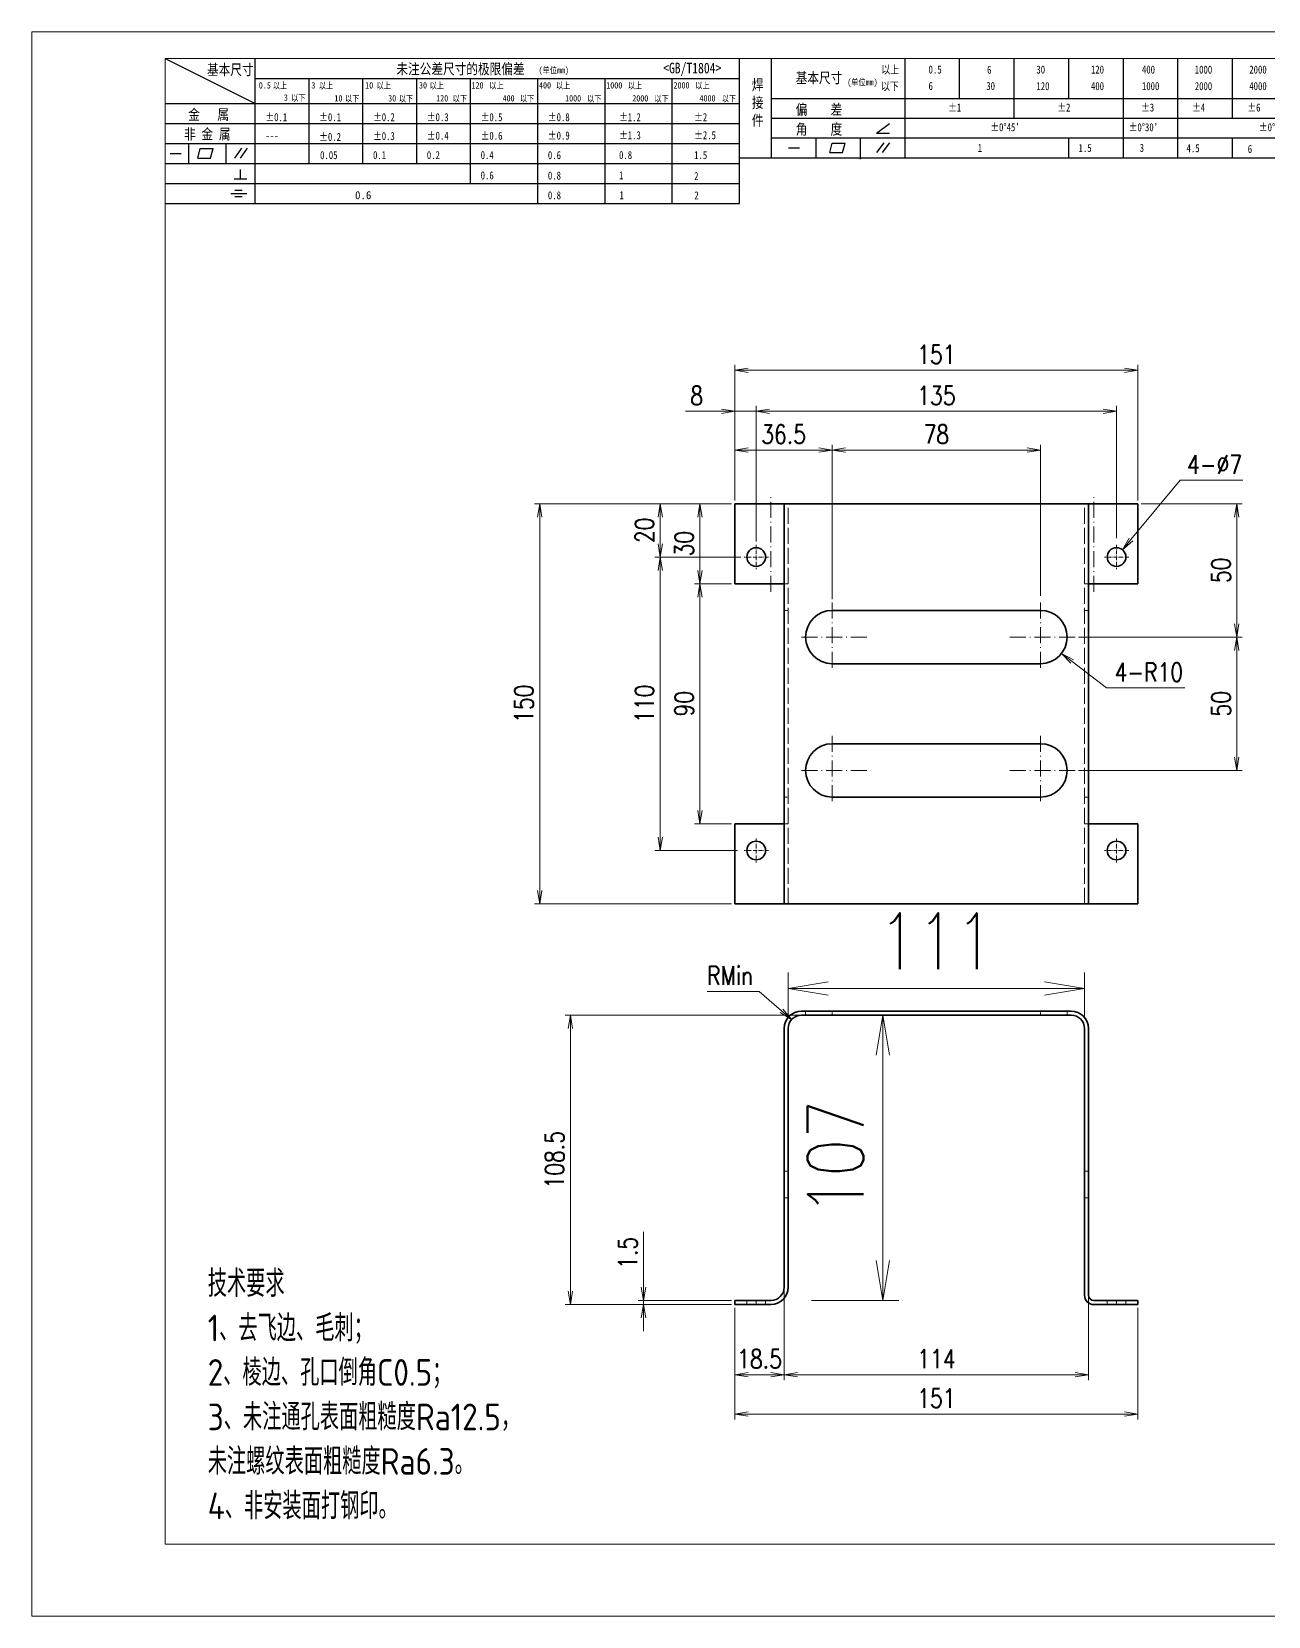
# Model space of a CAD drawing. Header units: millimetres. Extents: x 1333 to 209312, y -42879 to 359.
# Drawn here: x 136610 to 137074, y -1081 to -487 of the extents above; entities that cross this region are included whole.
import ezdxf

# ---------------------------------------------------------------- set-up
doc = ezdxf.new("R2010")
doc.units = ezdxf.units.MM
doc.header["$LTSCALE"] = 0.5
doc.linetypes.add('DASHDOT', pattern=[18.5, 12, -3, 0.5, -3])
doc.linetypes.add('DASHED', pattern=[15, 12, -3])
for name, color, linetype, lineweight in [('CENTER', 2, 'DASHDOT', 15), ('DRAWING', 7, 'Continuous', 35), ('HIDDEN', 1, 'DASHED', 18), ('图框', 7, 'Continuous', 18), ('标注线', 3, 'Continuous', 18)]:
    doc.layers.add(name, color=color, linetype=linetype, lineweight=lineweight)
doc.layers.add('DIM', color=3, linetype='Continuous')
doc.layers.add('图\\M+19E79\\M+195B6\\M+18E9A', color=7, linetype='Continuous')
doc.layers.add('打印', color=7, linetype='Continuous', lineweight=15, plot=False)
doc.layers.add('打印-禁用', color=7, linetype='Continuous', lineweight=15, plot=False)
doc.styles.add('DIM', font='romans.shx', dxfattribs={"width": 0.8, "bigfont": 'bigfont.shx'})
doc.styles.add('国标', font='simfang.ttf', dxfattribs={"width": 0.8})
doc.styles.add('机械长仿宋', font='gbenor.shx', dxfattribs={"height": 1, "bigfont": 'gbcbig.shx'})
doc.dimstyles.new('XR 1-2$0', dxfattribs={"dimscale": 2, "dimtxt": 3.5, "dimasz": 2.5, "dimexe": 1, "dimexo": 0.625, "dimgap": 1.2, "dimtad": 1, "dimdsep": 46, "dimtxsty": 'DIM', "dimblk": 'OPEN', "dimcen": 0, "dimclrd": 8, "dimclre": 8, "dimclrt": 2, "dimazin": 2, "dimtfac": 0.5, "dimtmove": 0, "dimatfit": 3, "dimldrblk": 'OPEN', "dimfxl": 0, "dimtolj": 2, "dimlwd": 13, "dimlwe": 13, "dimarcsym": 0})
doc.dimstyles.new('XR 1-2$3', dxfattribs={"dimscale": 2, "dimtxt": 3.5, "dimasz": 2.5, "dimexe": 1, "dimexo": 0.625, "dimgap": 1.2, "dimtad": 1, "dimtoh": 1, "dimdsep": 46, "dimtxsty": 'DIM', "dimblk": 'OPEN', "dimcen": 0, "dimclrd": 8, "dimclre": 8, "dimclrt": 2, "dimazin": 2, "dimtfac": 0.5, "dimtofl": 0, "dimtmove": 0, "dimatfit": 3, "dimldrblk": 'OPEN', "dimfxl": 0, "dimtolj": 2, "dimlwd": 18, "dimlwe": 18, "dimarcsym": 0})
doc.dimstyles.new('XR 1-2$4', dxfattribs={"dimscale": 2, "dimtxt": 3.5, "dimasz": 2.5, "dimexe": 1, "dimexo": 0.625, "dimgap": 1.2, "dimtad": 1, "dimtoh": 1, "dimdsep": 46, "dimtxsty": 'DIM', "dimblk": 'OPEN', "dimcen": 0, "dimclrd": 8, "dimclre": 8, "dimclrt": 2, "dimazin": 2, "dimtfac": 0.5, "dimtofl": 0, "dimtmove": 0, "dimatfit": 3, "dimldrblk": 'OPEN', "dimfxl": 0, "dimtolj": 2, "dimlwd": 18, "dimlwe": 18, "dimarcsym": 0})
doc.dimstyles.new('XR 1-6', dxfattribs={"dimscale": 6, "dimtxt": 3.5, "dimasz": 2.5, "dimexe": 1, "dimexo": 0.625, "dimgap": 1.2, "dimtad": 1, "dimdsep": 46, "dimtxsty": 'DIM', "dimblk": 'OPEN', "dimcen": 0, "dimclrd": 8, "dimclre": 8, "dimclrt": 2, "dimazin": 2, "dimtfac": 0.5, "dimtmove": 0, "dimatfit": 3, "dimldrblk": 'OPEN', "dimfxl": 0, "dimtolj": 2, "dimlwd": 18, "dimlwe": 18, "dimarcsym": 0})

# ---------------------------------------------------------------- blocks, each defined once
blk = doc.blocks.new('GZDEH零件A3图框V01版')
at = {"layer": '图\\M+19E79\\M+195B6\\M+18E9A', "color": 9}
for p, q in [((2882.49, -1554.46), (2899.37, -1562.92)), ((2899.37, -1581.67), (2899.37, -1554.46)), ((2990.09, -1581.67), (2990.09, -1554.46)), ((2996.09, -1573.08), (2996.09, -1554.46)), ((3021.09, -1561.98), (3021.09, -1554.46)), ((3031.31, -1561.98), (3031.31, -1554.46)), ((3041.53, -1561.98), (3041.53, -1554.46)), ((3051.75, -1561.98), (3051.75, -1554.46)), ((3061.98, -1561.98), (3061.98, -1554.46)), ((3072.2, -1561.98), (3072.2, -1554.46)), ((3082.42, -1561.98), (3082.42, -1554.46)), ((2899.37, -1558.24), (2990.09, -1558.24)), ((2909.45, -1574.17), (2909.45, -1558.24)), ((2919.53, -1574.17), (2919.53, -1558.24)), ((2929.61, -1574.17), (2929.61, -1558.24)), ((2939.69, -1577.92), (2939.69, -1558.24)), ((2952.29, -1581.67), (2952.29, -1558.24)), ((2964.89, -1581.67), (2964.89, -1558.24)), ((2977.49, -1581.67), (2977.49, -1558.24)), ((2996.09, -1561.98), (3113.09, -1561.98)), ((3021.09, -1573.08), (3021.09, -1561.98)), ((3041.53, -1565.68), (3041.53, -1561.98)), ((3061.98, -1573.08), (3061.98, -1561.98)), ((3072.2, -1573.08), (3072.2, -1561.98)), ((3082.42, -1565.68), (3082.42, -1561.98)), ((2882.49, -1562.92), (2990.09, -1562.92)), ((2882.49, -1566.67), (2990.09, -1566.67)), ((2996.09, -1565.68), (3113.09, -1565.68)), ((3015.75, -1568.51), (3018.15, -1566.66)), ((2882.49, -1570.42), (2990.09, -1570.42)), ((2886.92, -1574.12), (2886.92, -1570.42)), ((2893.91, -1574.12), (2893.91, -1570.42)), ((2996.09, -1569.38), (3113.09, -1569.38)), ((3004.42, -1573.08), (3004.42, -1569.38)), ((3006.97, -1572.12), (3007.45, -1570.33)), ((3007.45, -1570.33), (3009.86, -1570.33)), ((3009.39, -1572.12), (3009.86, -1570.33)), ((3012.75, -1573.08), (3012.75, -1569.38)), ((3015.75, -1568.51), (3018.15, -1568.51)), ((3015.81, -1572.12), (3017.15, -1570.26)), ((3016.89, -1572.12), (3018.23, -1570.26)), ((3051.75, -1573.08), (3051.75, -1569.38)), ((3082.42, -1573.08), (3082.42, -1569.48)), ((2883.43, -1572.27), (2885.49, -1572.27)), ((2888.59, -1573.16), (2889.07, -1571.37)), ((2888.59, -1573.16), (2891, -1573.16)), ((2889.07, -1571.37), (2891.48, -1571.37)), ((2891, -1573.16), (2891.48, -1571.37)), ((2895.52, -1573.16), (2896.85, -1571.3)), ((2896.6, -1573.16), (2897.94, -1571.3)), ((2990.09, -1573.08), (3113.09, -1573.08)), ((2999.26, -1571.23), (3001.32, -1571.23)), ((3006.97, -1572.12), (3009.39, -1572.12)), ((3012.75, -1573.33), (3012.75, -1573.08)), ((2882.49, -1574.17), (2990.09, -1574.17)), ((2895.42, -1577.05), (2897.81, -1577.05)), ((2896.58, -1577.05), (2896.58, -1575.28)), ((2882.49, -1577.92), (2990.09, -1577.92)), ((2894.79, -1579.77), (2897.77, -1579.77)), ((2895.57, -1579.17), (2896.92, -1579.17)), ((2882.49, -1581.67), (2990.09, -1581.67)), ((2895.57, -1580.37), (2896.93, -1580.37))]:
    blk.add_line(p, q, dxfattribs=at)
at = {"layer": '图框', "linetype": 'Continuous'}
for p, q in [((2882.49, -1554.46), (2882.49, -1832.96)), ((3272.49, -1554.46), (2882.49, -1554.46)), ((2882.49, -1832.96), (3272.49, -1832.96))]:
    blk.add_line(p, q, dxfattribs=at)
at = {"layer": '打印-禁用', "linetype": 'Continuous'}
for p, q in [((2857.49, -1549.46), (2857.49, -1846.46)), ((3277.49, -1549.46), (2857.49, -1549.46)), ((2857.49, -1846.46), (3277.49, -1846.46))]:
    blk.add_line(p, q, dxfattribs=at)
at = {"layer": '图\\M+19E79\\M+195B6\\M+18E9A', "color": 9, "style": '国标', "width": 0.8}
for s, height, p in [('基本尺寸', 2, (2890.33, -1557.58)), ('未注公差尺寸的极限偏差', 2, (2925.81, -1557.44)), ('<GB/T1804>', 2, (2975.78, -1557.27)), ('以上', 1.5, (3016.64, -1557.33)), ('0.5', 1.5, (3025.49, -1557.3)), ('6', 1.5, (3036.45, -1557.34)), ('30', 1.5, (3045.69, -1557.31)), ('120', 1.5, (3055.91, -1557.31)), ('400', 1.5, (3065.46, -1557.31)), ('1000', 1.5, (3075.36, -1557.31)), ('2000', 1.5, (3085.57, -1557.31)), ('30', 1.2, (2930.04, -1560.11)), ('基本尺寸', 2, (3000.6, -1559.1)), ('以下', 1.5, (3016.58, -1560.43)), ('6', 1.5, (3025.49, -1560.38)), ('30', 1.5, (3036.31, -1560.39)), ('120', 1.5, (3045.69, -1560.41)), ('400', 1.5, (3055.91, -1560.41)), ('1000', 1.5, (3065.46, -1560.41)), ('2000', 1.5, (3075.36, -1560.41)), ('4000', 1.5, (3085.57, -1560.41)), ('金   属', 2, (2886.82, -1565.98)), ('±0.1', 1.5, (2901.27, -1566.23)), ('±0.1', 1.5, (2911.35, -1566.23)), ('±0.2', 1.5, (2921.43, -1566.23)), ('±0.3', 1.5, (2931.51, -1566.23)), ('±0.5', 1.5, (2941.59, -1566.23)), ('±0.8', 1.5, (2954.19, -1566.23)), ('±1.2', 1.5, (2967.51, -1566.23)), ('±2', 1.5, (2981.58, -1566.23)), ('偏    差', 2, (3000.6, -1565.04)), ('±1', 1.5, (3029.16, -1564.42)), ('±2', 1.5, (3049.61, -1564.42)), ('±3', 1.5, (3065.3, -1564.42)), ('±4', 1.5, (3074.85, -1564.42)), ('±6', 1.5, (3085.22, -1564.42)), ('非 金 属', 2, (2886.02, -1569.65)), ('±0.3', 1.5, (2921.43, -1569.77)), ('±0.4', 1.5, (2931.51, -1569.71)), ('±0.6', 1.5, (2941.59, -1569.71)), ('±0.9', 1.5, (2954.19, -1569.68)), ('±1.3', 1.5, (2967.51, -1569.62)), ('±2.5', 1.5, (2981.58, -1569.61)), ('角    度', 2, (3000.6, -1568.74)), ("±0%%D45'", 1.5, (3037.06, -1568.12)), ("±0%%D30'", 1.5, (3062.98, -1568.12)), ("±0%%D20'", 1.5, (3087.38, -1568.12)), ('---', 1.5, (2901.27, -1569.65)), ('±0.2', 1.5, (2911.35, -1569.92)), ('1', 1.5, (3034.69, -1571.98)), ('1.5', 1.5, (3053.59, -1572.01)), ('3', 1.5, (3065.05, -1571.98)), ('4.5', 1.5, (3073.82, -1572.05)), ('6', 1.5, (3085.28, -1572.19)), ('0.1', 1.5, (2921.43, -1573.34)), ('0.2', 1.5, (2931.51, -1573.33)), ('0.4', 1.5, (2941.59, -1573.33)), ('0.6', 1.5, (2954.19, -1573.35)), ('0.8', 1.5, (2967.51, -1573.33)), ('1.5', 1.5, (2981.58, -1573.34)), ('0.6', 1.5, (2941.59, -1577.14)), ('0.8', 1.5, (2954.19, -1577.17)), ('1', 1.5, (2967.51, -1577.12)), ('2', 1.5, (2981.58, -1577.26)), ('0.8', 1.5, (2954.19, -1580.87)), ('1', 1.5, (2967.59, -1580.86)), ('2', 1.5, (2981.62, -1580.89))]:
    blk.add_text(s, height=height, dxfattribs=at).set_placement(p)
at = {"layer": '图\\M+19E79\\M+195B6\\M+18E9A', "color": 9, "lineweight": 15, "style": '国标', "width": 0.8}
for s, p in [('(单位mm)', (2952.44, -1557.27)), ('0.5', (2900.03, -1560.11)), ('以上', (2902.64, -1560.16)), ('3', (2909.88, -1560.11)), ('以上', (2911.25, -1560.16)), ('10', (2919.96, -1560.11)), ('以上', (2922.09, -1560.16)), ('以上', (2932.02, -1560.16)), ('120', (2939.88, -1560.11)), ('以上', (2943.21, -1560.16)), ('400', (2952.52, -1560.11)), ('以上', (2955.68, -1560.16)), ('1000', (2965.12, -1560.11)), ('以上', (2969.16, -1560.16)), ('2000', (2977.72, -1560.11)), ('以上', (2981.8, -1560.16)), ('(单位mm)', (3010.27, -1559.51)), ('3', (2904.73, -1562.41)), ('以下', (2906.1, -1562.46)), ('10', (2914.19, -1562.54)), ('以下', (2916.18, -1562.59)), ('30', (2924.27, -1562.54)), ('以下', (2926.26, -1562.59)), ('120', (2933.26, -1562.54)), ('以下', (2936.34, -1562.59)), ('400', (2945.7, -1562.54)), ('以下', (2948.94, -1562.59)), ('1000', (2957.41, -1562.54)), ('以下', (2961.54, -1562.59)), ('2000', (2969.99, -1562.54)), ('以下', (2974.14, -1562.59)), ('4000', (2982.59, -1562.54)), ('以下', (2986.74, -1562.59))]:
    blk.add_text(s, height=1.2, dxfattribs=at).set_placement(p)
at = {"layer": '图\\M+19E79\\M+195B6\\M+18E9A', "color": 9, "lineweight": 13, "style": '国标'}
blk.add_text('0.6', height=1.5, dxfattribs=at).set_placement((2918.05, -1580.85))
at = {"layer": '图\\M+19E79\\M+195B6\\M+18E9A', "color": 9, "style": '国标'}
for s, insert, char_height, width, attachment_point in [('焊\\P接\\P件', (2992.39, -1558.41), 2, 3.1877, 1), ('0.05', (2911.51, -1573.37), 1.5, 5.1982, 7)]:
    blk.add_mtext(s, dxfattribs=dict(at, insert=insert, char_height=char_height, width=width, attachment_point=attachment_point))
blk = doc.blocks.new('DEH A3')
at = {"layer": '图框'}
blk.add_blockref('GZDEH零件A3图框V01版', (-2857.49, 1846.46), dxfattribs=at)
blk = doc.blocks.new('_Open')
at = {"color": 0, "linetype": 'ByBlock', "lineweight": -2}
for p, q in [((-1, 0.167), (0, 0)), ((-1, -0.167), (0, 0)), ((0, 0), (-1, 0))]:
    blk.add_line(p, q, dxfattribs=at)
blk = doc.blocks.new('*D561')
at = {"layer": 'Defpoints', "color": 0, "transparency": 16777216}
for p in [(136873.85, -629.73), (136873.85, -664.36), (136881.85, -679.81)]:
    blk.add_point(p, dxfattribs=at)
at = {"layer": 'DIM', "color": 8, "lineweight": 13, "transparency": 16777216}
for p, q in [((136873.85, -663.11), (136873.85, -627.73)), ((136881.85, -678.56), (136881.85, -627.73)), ((136868.85, -629.73), (136855.31, -629.73)), ((136881.85, -629.73), (136873.85, -629.73)), ((136886.85, -629.73), (136891.85, -629.73))]:
    blk.add_line(p, q, dxfattribs=at)
at = {"layer": 'DIM', "color": 8, "linetype": 'ByBlock', "lineweight": 13, "transparency": 16777216, "xscale": 5, "yscale": 5, "zscale": 5}
blk.add_blockref('_Open', (136873.85, -629.73), dxfattribs=at)
at = {"layer": 'DIM', "color": 8, "linetype": 'ByBlock', "lineweight": 13, "transparency": 16777216, "xscale": 5, "yscale": 5, "zscale": 5, "rotation": 180}
blk.add_blockref('_Open', (136881.85, -629.73), dxfattribs=at)
at = {"layer": 'DIM', "color": 2, "transparency": 16777216, "insert": (136859.58, -623.83), "char_height": 7, "attachment_point": 5, "style": 'DIM'}
blk.add_mtext('\\A2;8', dxfattribs=at)
blk = doc.blocks.new('*D562')
at = {"layer": 'Defpoints', "color": 0, "transparency": 16777216}
for p in [(137016.85, -629.73), (136881.85, -678.56), (137016.85, -678.56)]:
    blk.add_point(p, dxfattribs=at)
at = {"layer": 'DIM', "color": 8, "lineweight": 13, "transparency": 16777216}
for p, q in [((136881.85, -677.31), (136881.85, -627.73)), ((137016.85, -677.31), (137016.85, -627.73)), ((136886.85, -629.73), (137011.85, -629.73))]:
    blk.add_line(p, q, dxfattribs=at)
at = {"layer": 'DIM', "color": 8, "linetype": 'ByBlock', "lineweight": 13, "transparency": 16777216, "xscale": 5, "yscale": 5, "zscale": 5, "rotation": 180}
blk.add_blockref('_Open', (136881.85, -629.73), dxfattribs=at)
at = {"layer": 'DIM', "color": 8, "linetype": 'ByBlock', "lineweight": 13, "transparency": 16777216, "xscale": 5, "yscale": 5, "zscale": 5}
blk.add_blockref('_Open', (137016.85, -629.73), dxfattribs=at)
at = {"layer": 'DIM', "color": 2, "transparency": 16777216, "insert": (136949.35, -623.83), "char_height": 7, "attachment_point": 5, "style": 'DIM'}
blk.add_mtext('\\A2;135', dxfattribs=at)
blk = doc.blocks.new('*D563')
at = {"layer": 'Defpoints', "color": 0, "transparency": 16777216}
for p in [(137024.85, -614.34), (136873.85, -664.36), (137024.85, -664.36)]:
    blk.add_point(p, dxfattribs=at)
at = {"layer": 'DIM', "color": 8, "lineweight": 13, "transparency": 16777216}
for p, q in [((136873.85, -663.11), (136873.85, -612.34)), ((136878.85, -614.34), (137019.85, -614.34)), ((137024.85, -663.11), (137024.85, -612.34))]:
    blk.add_line(p, q, dxfattribs=at)
at = {"layer": 'DIM', "color": 8, "linetype": 'ByBlock', "lineweight": 13, "transparency": 16777216, "xscale": 5, "yscale": 5, "zscale": 5, "rotation": 180}
blk.add_blockref('_Open', (136873.85, -614.34), dxfattribs=at)
at = {"layer": 'DIM', "color": 8, "linetype": 'ByBlock', "lineweight": 13, "transparency": 16777216, "xscale": 5, "yscale": 5, "zscale": 5}
blk.add_blockref('_Open', (137024.85, -614.34), dxfattribs=at)
at = {"layer": 'DIM', "color": 2, "transparency": 16777216, "insert": (136949.35, -608.44), "char_height": 7, "attachment_point": 5, "style": 'DIM'}
blk.add_mtext('\\A2;151', dxfattribs=at)
blk = doc.blocks.new('*D564')
at = {"layer": 'Defpoints', "color": 0, "transparency": 16777216}
for p in [(136845.89, -664.36), (136873.85, -664.36), (136877.3, -684.36)]:
    blk.add_point(p, dxfattribs=at)
at = {"layer": 'DIM', "color": 8, "lineweight": 13, "transparency": 16777216}
for p, q in [((136872.6, -664.36), (136843.89, -664.36)), ((136845.89, -679.36), (136845.89, -669.36)), ((136876.05, -684.36), (136843.89, -684.36))]:
    blk.add_line(p, q, dxfattribs=at)
at = {"layer": 'DIM', "color": 8, "linetype": 'ByBlock', "lineweight": 13, "transparency": 16777216, "xscale": 5, "yscale": 5, "zscale": 5}
for p, rotation in [((136845.89, -664.36), 90), ((136845.89, -684.36), 270)]:
    blk.add_blockref('_Open', p, dxfattribs=dict(at, rotation=rotation))
at = {"layer": 'DIM', "color": 2, "transparency": 16777216, "insert": (136839.99, -674.36), "char_height": 7, "attachment_point": 5, "rotation": 90, "style": 'DIM'}
blk.add_mtext('\\A2;20', dxfattribs=at)
blk = doc.blocks.new('*D565')
at = {"layer": 'Defpoints', "color": 0, "transparency": 16777216}
for p in [(136876.05, -684.36), (136845.89, -794.36), (136876.05, -794.36)]:
    blk.add_point(p, dxfattribs=at)
at = {"layer": 'DIM', "color": 8, "lineweight": 13, "transparency": 16777216}
for p, q in [((136874.8, -684.36), (136843.89, -684.36)), ((136845.89, -689.36), (136845.89, -789.36)), ((136874.8, -794.36), (136843.89, -794.36))]:
    blk.add_line(p, q, dxfattribs=at)
at = {"layer": 'DIM', "color": 8, "linetype": 'ByBlock', "lineweight": 13, "transparency": 16777216, "xscale": 5, "yscale": 5, "zscale": 5}
for p, rotation in [((136845.89, -684.36), 90), ((136845.89, -794.36), 270)]:
    blk.add_blockref('_Open', p, dxfattribs=dict(at, rotation=rotation))
at = {"layer": 'DIM', "color": 2, "transparency": 16777216, "insert": (136839.99, -739.36), "char_height": 7, "attachment_point": 5, "rotation": 90, "style": 'DIM'}
blk.add_mtext('\\A2;110', dxfattribs=at)
blk = doc.blocks.new('*D566')
at = {"layer": 'Defpoints', "color": 0, "transparency": 16777216}
for p in [(136873.85, -664.36), (136800.73, -814.36), (136873.85, -814.36)]:
    blk.add_point(p, dxfattribs=at)
at = {"layer": 'DIM', "color": 8, "lineweight": 13, "transparency": 16777216}
for p, q in [((136872.6, -664.36), (136798.73, -664.36)), ((136800.73, -669.36), (136800.73, -809.36)), ((136872.6, -814.36), (136798.73, -814.36))]:
    blk.add_line(p, q, dxfattribs=at)
at = {"layer": 'DIM', "color": 8, "linetype": 'ByBlock', "lineweight": 13, "transparency": 16777216, "xscale": 5, "yscale": 5, "zscale": 5}
for p, rotation in [((136800.73, -664.36), 90), ((136800.73, -814.36), 270)]:
    blk.add_blockref('_Open', p, dxfattribs=dict(at, rotation=rotation))
at = {"layer": 'DIM', "color": 2, "transparency": 16777216, "insert": (136794.83, -739.36), "char_height": 7, "attachment_point": 5, "rotation": 90, "style": 'DIM'}
blk.add_mtext('\\A2;150', dxfattribs=at)
blk = doc.blocks.new('*D567')
at = {"layer": 'Defpoints', "color": 0, "transparency": 16777216}
for p in [(136860.77, -664.36), (136873.85, -664.36), (136873.85, -694.36)]:
    blk.add_point(p, dxfattribs=at)
at = {"layer": 'DIM', "color": 8, "lineweight": 13, "transparency": 16777216}
for p, q in [((136872.6, -664.36), (136858.77, -664.36)), ((136860.77, -689.36), (136860.77, -669.36)), ((136872.6, -694.36), (136858.77, -694.36))]:
    blk.add_line(p, q, dxfattribs=at)
at = {"layer": 'DIM', "color": 8, "linetype": 'ByBlock', "lineweight": 13, "transparency": 16777216, "xscale": 5, "yscale": 5, "zscale": 5}
for p, rotation in [((136860.77, -664.36), 90), ((136860.77, -694.36), 270)]:
    blk.add_blockref('_Open', p, dxfattribs=dict(at, rotation=rotation))
at = {"layer": 'DIM', "color": 2, "transparency": 16777216, "insert": (136854.87, -679.36), "char_height": 7, "attachment_point": 5, "rotation": 90, "style": 'DIM'}
blk.add_mtext('\\A2;30', dxfattribs=at)
blk = doc.blocks.new('*D568')
at = {"layer": 'Defpoints', "color": 0, "transparency": 16777216}
for p in [(136873.85, -694.36), (136860.77, -784.36), (136873.85, -784.36)]:
    blk.add_point(p, dxfattribs=at)
at = {"layer": 'DIM', "color": 8, "lineweight": 13, "transparency": 16777216}
for p, q in [((136872.6, -694.36), (136858.77, -694.36)), ((136860.77, -699.36), (136860.77, -779.36)), ((136872.6, -784.36), (136858.77, -784.36))]:
    blk.add_line(p, q, dxfattribs=at)
at = {"layer": 'DIM', "color": 8, "linetype": 'ByBlock', "lineweight": 13, "transparency": 16777216, "xscale": 5, "yscale": 5, "zscale": 5}
for p, rotation in [((136860.77, -694.36), 90), ((136860.77, -784.36), 270)]:
    blk.add_blockref('_Open', p, dxfattribs=dict(at, rotation=rotation))
at = {"layer": 'DIM', "color": 2, "transparency": 16777216, "insert": (136854.87, -739.36), "char_height": 7, "attachment_point": 5, "rotation": 90, "style": 'DIM'}
blk.add_mtext('\\A2;90', dxfattribs=at)
blk = doc.blocks.new('*D569')
at = {"layer": 'Defpoints', "color": 0, "transparency": 16777216}
for p in [(136873.85, -644.25), (136873.85, -664.36), (136910.35, -701.36)]:
    blk.add_point(p, dxfattribs=at)
at = {"layer": 'DIM', "color": 8, "lineweight": 13, "transparency": 16777216}
for p, q in [((136873.85, -663.11), (136873.85, -642.25)), ((136905.35, -644.25), (136878.85, -644.25)), ((136910.35, -700.11), (136910.35, -642.25))]:
    blk.add_line(p, q, dxfattribs=at)
at = {"layer": 'DIM', "color": 8, "linetype": 'ByBlock', "lineweight": 13, "transparency": 16777216, "xscale": 5, "yscale": 5, "zscale": 5, "rotation": 180}
blk.add_blockref('_Open', (136873.85, -644.25), dxfattribs=at)
at = {"layer": 'DIM', "color": 8, "linetype": 'ByBlock', "lineweight": 13, "transparency": 16777216, "xscale": 5, "yscale": 5, "zscale": 5}
blk.add_blockref('_Open', (136910.35, -644.25), dxfattribs=at)
at = {"layer": 'DIM', "color": 2, "transparency": 16777216, "insert": (136892.1, -638.35), "char_height": 7, "attachment_point": 5, "style": 'DIM'}
blk.add_mtext('\\A2;36.5', dxfattribs=at)
blk = doc.blocks.new('*D570')
at = {"layer": 'Defpoints', "color": 0, "transparency": 16777216}
for p in [(136988.35, -644.25), (136910.35, -700.11), (136988.35, -700.11)]:
    blk.add_point(p, dxfattribs=at)
at = {"layer": 'DIM', "color": 8, "lineweight": 13, "transparency": 16777216}
for p, q in [((136910.35, -698.86), (136910.35, -642.25)), ((136915.35, -644.25), (136983.35, -644.25)), ((136988.35, -698.86), (136988.35, -642.25))]:
    blk.add_line(p, q, dxfattribs=at)
at = {"layer": 'DIM', "color": 8, "linetype": 'ByBlock', "lineweight": 13, "transparency": 16777216, "xscale": 5, "yscale": 5, "zscale": 5, "rotation": 180}
blk.add_blockref('_Open', (136910.35, -644.25), dxfattribs=at)
at = {"layer": 'DIM', "color": 8, "linetype": 'ByBlock', "lineweight": 13, "transparency": 16777216, "xscale": 5, "yscale": 5, "zscale": 5}
blk.add_blockref('_Open', (136988.35, -644.25), dxfattribs=at)
at = {"layer": 'DIM', "color": 2, "transparency": 16777216, "insert": (136949.35, -638.35), "char_height": 7, "attachment_point": 5, "style": 'DIM'}
blk.add_mtext('\\A2;78', dxfattribs=at)
blk = doc.blocks.new('*D571')
at = {"layer": 'Defpoints', "color": 0, "transparency": 16777216}
for p in [(137024.85, -664.36), (137061.88, -664.36), (137001.35, -714.36)]:
    blk.add_point(p, dxfattribs=at)
at = {"layer": 'DIM', "color": 8, "lineweight": 13, "transparency": 16777216}
for p, q in [((137026.1, -664.36), (137063.88, -664.36)), ((137061.88, -709.36), (137061.88, -669.36)), ((137002.6, -714.36), (137063.88, -714.36))]:
    blk.add_line(p, q, dxfattribs=at)
at = {"layer": 'DIM', "color": 8, "linetype": 'ByBlock', "lineweight": 13, "transparency": 16777216, "xscale": 5, "yscale": 5, "zscale": 5}
for p, rotation in [((137061.88, -664.36), 90), ((137061.88, -714.36), 270)]:
    blk.add_blockref('_Open', p, dxfattribs=dict(at, rotation=rotation))
at = {"layer": 'DIM', "color": 2, "transparency": 16777216, "insert": (137055.98, -689.36), "char_height": 7, "attachment_point": 5, "rotation": 90, "style": 'DIM'}
blk.add_mtext('\\A2;50', dxfattribs=at)
blk = doc.blocks.new('*D572')
at = {"layer": 'Defpoints', "color": 0, "transparency": 16777216}
for p in [(137001.35, -714.36), (137001.35, -764.36), (137061.88, -764.36)]:
    blk.add_point(p, dxfattribs=at)
at = {"layer": 'DIM', "color": 8, "lineweight": 13, "transparency": 16777216}
for p, q in [((137002.6, -714.36), (137063.88, -714.36)), ((137061.88, -719.36), (137061.88, -759.36)), ((137002.6, -764.36), (137063.88, -764.36))]:
    blk.add_line(p, q, dxfattribs=at)
at = {"layer": 'DIM', "color": 8, "linetype": 'ByBlock', "lineweight": 13, "transparency": 16777216, "xscale": 5, "yscale": 5, "zscale": 5}
for p, rotation in [((137061.88, -714.36), 90), ((137061.88, -764.36), 270)]:
    blk.add_blockref('_Open', p, dxfattribs=dict(at, rotation=rotation))
at = {"layer": 'DIM', "color": 2, "transparency": 16777216, "insert": (137055.98, -739.36), "char_height": 7, "attachment_point": 5, "rotation": 90, "style": 'DIM'}
blk.add_mtext('\\A2;50', dxfattribs=at)
blk = doc.blocks.new('*D573')
at = {"layer": 'Defpoints', "color": 0, "transparency": 16777216}
for p in [(137019.07, -681.66), (137014.62, -687.06)]:
    blk.add_point(p, dxfattribs=at)
at = {"layer": 'DIM', "color": 8, "lineweight": 18, "transparency": 16777216}
for p in [(137022.25, -677.8), (137064.1, -655.51)]:
    blk.add_line(p, (137040.63, -655.51), dxfattribs=at)
at = {"layer": 'DIM', "color": 8, "linetype": 'ByBlock', "lineweight": 18, "transparency": 16777216, "xscale": 5, "yscale": 5, "zscale": 5, "rotation": 230.4943329194396}
blk.add_blockref('_Open', (137019.07, -681.66), dxfattribs=at)
at = {"layer": 'DIM', "color": 2, "transparency": 16777216, "insert": (137053.57, -649.61), "char_height": 7, "attachment_point": 5, "style": 'DIM'}
blk.add_mtext('\\A2;\\A2;4-∅7', dxfattribs=at)
blk = doc.blocks.new('*D574')
at = {"layer": 'Defpoints', "color": 0, "transparency": 16777216}
for p in [(136988.35, -714.36), (136996.27, -720.46)]:
    blk.add_point(p, dxfattribs=at)
at = {"layer": 'DIM', "color": 8, "lineweight": 18, "transparency": 16777216}
for p in [(137000.22, -723.52), (137042.41, -733.43)]:
    blk.add_line(p, (137013.08, -733.43), dxfattribs=at)
at = {"layer": 'DIM', "color": 8, "linetype": 'ByBlock', "lineweight": 18, "transparency": 16777216, "xscale": 5, "yscale": 5, "zscale": 5, "rotation": 142.3639710089119}
blk.add_blockref('_Open', (136996.27, -720.46), dxfattribs=at)
at = {"layer": 'DIM', "color": 2, "transparency": 16777216, "insert": (137028.95, -727.53), "char_height": 7, "attachment_point": 5, "style": 'DIM'}
blk.add_mtext('\\A2;\\A2;4-R10', dxfattribs=at)
blk = doc.blocks.new('*D575')
at = {"layer": 'Defpoints', "color": 0, "transparency": 16777216}
for p in [(136839.62, -963.06), (136873.85, -963.06), (136873.85, -964.56)]:
    blk.add_point(p, dxfattribs=at)
at = {"layer": 'DIM', "color": 8, "lineweight": 13, "transparency": 16777216}
for p, q in [((136839.62, -958.06), (136839.62, -937.32)), ((136872.6, -963.06), (136837.62, -963.06)), ((136872.6, -964.56), (136837.62, -964.56)), ((136839.62, -964.56), (136839.62, -963.06)), ((136839.62, -969.56), (136839.62, -974.56))]:
    blk.add_line(p, q, dxfattribs=at)
at = {"layer": 'DIM', "color": 8, "linetype": 'ByBlock', "lineweight": 13, "transparency": 16777216, "xscale": 5, "yscale": 5, "zscale": 5}
for p, rotation in [((136839.62, -963.06), 270), ((136839.62, -964.56), 90)]:
    blk.add_blockref('_Open', p, dxfattribs=dict(at, rotation=rotation))
at = {"layer": 'DIM', "color": 2, "transparency": 16777216, "insert": (136833.72, -945.19), "char_height": 7, "attachment_point": 5, "rotation": 90, "style": 'DIM'}
blk.add_mtext('\\A2;1.5', dxfattribs=at)
blk = doc.blocks.new('*D576')
at = {"layer": 'Defpoints', "color": 0, "transparency": 16777216}
for p in [(136812.22, -856.06), (136900.35, -856.06), (136873.85, -964.56)]:
    blk.add_point(p, dxfattribs=at)
at = {"layer": 'DIM', "color": 8, "lineweight": 13, "transparency": 16777216}
for p, q in [((136899.1, -856.06), (136810.22, -856.06)), ((136812.22, -959.56), (136812.22, -861.06)), ((136872.6, -964.56), (136810.22, -964.56))]:
    blk.add_line(p, q, dxfattribs=at)
at = {"layer": 'DIM', "color": 8, "linetype": 'ByBlock', "lineweight": 13, "transparency": 16777216, "xscale": 5, "yscale": 5, "zscale": 5}
for p, rotation in [((136812.22, -856.06), 90), ((136812.22, -964.56), 270)]:
    blk.add_blockref('_Open', p, dxfattribs=dict(at, rotation=rotation))
at = {"layer": 'DIM', "color": 2, "transparency": 16777216, "insert": (136806.32, -910.31), "char_height": 7, "attachment_point": 5, "rotation": 90, "style": 'DIM'}
blk.add_mtext('\\A2;108.5', dxfattribs=at)
blk = doc.blocks.new('*D577')
at = {"layer": 'Defpoints', "color": 0, "transparency": 16777216}
for p in [(136892.35, -958.06), (136873.85, -964.56), (136892.35, -990.86)]:
    blk.add_point(p, dxfattribs=at)
at = {"layer": 'DIM', "color": 8, "lineweight": 13, "transparency": 16777216}
for p, q in [((136892.35, -959.31), (136892.35, -992.86)), ((136873.85, -965.81), (136873.85, -992.86)), ((136878.85, -990.86), (136887.35, -990.86))]:
    blk.add_line(p, q, dxfattribs=at)
at = {"layer": 'DIM', "color": 8, "linetype": 'ByBlock', "lineweight": 13, "transparency": 16777216, "xscale": 5, "yscale": 5, "zscale": 5, "rotation": 180}
blk.add_blockref('_Open', (136873.85, -990.86), dxfattribs=at)
at = {"layer": 'DIM', "color": 8, "linetype": 'ByBlock', "lineweight": 13, "transparency": 16777216, "xscale": 5, "yscale": 5, "zscale": 5}
blk.add_blockref('_Open', (136892.35, -990.86), dxfattribs=at)
at = {"layer": 'DIM', "color": 2, "transparency": 16777216, "insert": (136883.1, -984.96), "char_height": 7, "attachment_point": 5, "style": 'DIM'}
blk.add_mtext('\\A2;18.5', dxfattribs=at)
blk = doc.blocks.new('*D578')
at = {"layer": 'Defpoints', "color": 0, "transparency": 16777216}
for p in [(136873.85, -964.56), (137024.85, -964.56), (137024.85, -1005.62)]:
    blk.add_point(p, dxfattribs=at)
at = {"layer": 'DIM', "color": 8, "lineweight": 13, "transparency": 16777216}
for p, q in [((136873.85, -965.81), (136873.85, -1007.62)), ((137024.85, -965.81), (137024.85, -1007.62)), ((136878.85, -1005.62), (137019.85, -1005.62))]:
    blk.add_line(p, q, dxfattribs=at)
at = {"layer": 'DIM', "color": 8, "linetype": 'ByBlock', "lineweight": 13, "transparency": 16777216, "xscale": 5, "yscale": 5, "zscale": 5, "rotation": 180}
blk.add_blockref('_Open', (136873.85, -1005.62), dxfattribs=at)
at = {"layer": 'DIM', "color": 8, "linetype": 'ByBlock', "lineweight": 13, "transparency": 16777216, "xscale": 5, "yscale": 5, "zscale": 5}
blk.add_blockref('_Open', (137024.85, -1005.62), dxfattribs=at)
at = {"layer": 'DIM', "color": 2, "transparency": 16777216, "insert": (136949.35, -999.72), "char_height": 7, "attachment_point": 5, "style": 'DIM'}
blk.add_mtext('\\A2;151', dxfattribs=at)
blk = doc.blocks.new('*D579')
at = {"layer": 'Defpoints', "color": 0, "transparency": 16777216}
for p in [(136892.35, -958.06), (137006.35, -958.06), (137006.35, -990.86)]:
    blk.add_point(p, dxfattribs=at)
at = {"layer": 'DIM', "color": 8, "lineweight": 13, "transparency": 16777216}
for p, q in [((136892.35, -959.31), (136892.35, -992.86)), ((137006.35, -959.31), (137006.35, -992.86)), ((136897.35, -990.86), (137001.35, -990.86))]:
    blk.add_line(p, q, dxfattribs=at)
at = {"layer": 'DIM', "color": 8, "linetype": 'ByBlock', "lineweight": 13, "transparency": 16777216, "xscale": 5, "yscale": 5, "zscale": 5, "rotation": 180}
blk.add_blockref('_Open', (136892.35, -990.86), dxfattribs=at)
at = {"layer": 'DIM', "color": 8, "linetype": 'ByBlock', "lineweight": 13, "transparency": 16777216, "xscale": 5, "yscale": 5, "zscale": 5}
blk.add_blockref('_Open', (137006.35, -990.86), dxfattribs=at)
at = {"layer": 'DIM', "color": 2, "transparency": 16777216, "insert": (136949.35, -984.96), "char_height": 7, "attachment_point": 5, "style": 'DIM'}
blk.add_mtext('\\A2;114', dxfattribs=at)
blk = doc.blocks.new('*D580')
at = {"layer": 'Defpoints', "color": 0, "transparency": 16777216}
for p in [(136895.09, -857.76), (136898.85, -861.06)]:
    blk.add_point(p, dxfattribs=at)
at = {"layer": 'DIM', "color": 8, "lineweight": 18, "transparency": 16777216}
for p in [(136863.53, -847.17), (136891.32, -854.47)]:
    blk.add_line(p, (136883, -847.17), dxfattribs=at)
at = {"layer": 'DIM', "color": 8, "linetype": 'ByBlock', "lineweight": 18, "transparency": 16777216, "xscale": 5, "yscale": 5, "zscale": 5, "rotation": 318.7790627671964}
blk.add_blockref('_Open', (136895.09, -857.76), dxfattribs=at)
at = {"layer": 'DIM', "color": 2, "transparency": 16777216, "insert": (136872.07, -841.27), "char_height": 7, "attachment_point": 5, "style": 'DIM'}
blk.add_mtext('\\A2;\\A2;RMin', dxfattribs=at)
blk = doc.blocks.new('*D653')
at = {"layer": 'Defpoints', "color": 0, "transparency": 16777216}
for p in [(136898.85, -856.06), (136898.85, -963.06), (136929.28, -963.06)]:
    blk.add_point(p, dxfattribs=at)
at = {"layer": '标注线', "color": 8, "lineweight": 18, "transparency": 16777216}
for p, q in [((136902.6, -856.06), (136935.28, -856.06)), ((136929.28, -871.06), (136929.28, -948.06)), ((136902.6, -963.06), (136935.28, -963.06))]:
    blk.add_line(p, q, dxfattribs=at)
at = {"layer": '标注线', "color": 8, "lineweight": 18, "transparency": 16777216, "xscale": 15, "yscale": 15, "zscale": 15}
for p, rotation in [((136929.28, -856.06), 90), ((136929.28, -963.06), 270)]:
    blk.add_blockref('_Open', p, dxfattribs=dict(at, rotation=rotation))
at = {"layer": '标注线', "color": 2, "transparency": 16777216, "insert": (136911.58, -909.56), "char_height": 21, "attachment_point": 5, "rotation": 90, "style": 'DIM'}
blk.add_mtext('\\A2;107', dxfattribs=at)
blk = doc.blocks.new('*D654')
at = {"layer": 'Defpoints', "color": 0, "transparency": 16777216}
for p in [(137004.85, -846.04), (136893.85, -861.06), (137004.85, -861.06)]:
    blk.add_point(p, dxfattribs=at)
at = {"layer": '标注线', "color": 8, "lineweight": 18, "transparency": 16777216}
for p, q in [((136893.85, -857.31), (136893.85, -840.04)), ((137004.85, -857.31), (137004.85, -840.04)), ((136908.85, -846.04), (136989.85, -846.04))]:
    blk.add_line(p, q, dxfattribs=at)
at = {"layer": '标注线', "color": 8, "lineweight": 18, "transparency": 16777216, "xscale": 15, "yscale": 15, "zscale": 15, "rotation": 180}
blk.add_blockref('_Open', (136893.85, -846.04), dxfattribs=at)
at = {"layer": '标注线', "color": 8, "lineweight": 18, "transparency": 16777216, "xscale": 15, "yscale": 15, "zscale": 15}
blk.add_blockref('_Open', (137004.85, -846.04), dxfattribs=at)
at = {"layer": '标注线', "color": 2, "transparency": 16777216, "insert": (136949.35, -828.34), "char_height": 21, "attachment_point": 5, "style": 'DIM'}
blk.add_mtext('\\A2;111', dxfattribs=at)

msp = doc.modelspace()

# ---------------------------------------------------------------- linework, layer by layer
at = {"layer": 'CENTER'}
for p, q in [((136887.346, -697.357), (136887.346, -661.357)), ((137008.346, -697.357), (137008.346, -661.357)), ((136910.346, -701.357), (136910.346, -727.357)), ((136988.346, -701.357), (136988.346, -727.357)), ((136923.346, -714.357), (136897.346, -714.357)), ((137001.346, -714.357), (136975.346, -714.357)), ((136910.346, -751.357), (136910.346, -777.357)), ((136988.346, -751.357), (136988.346, -777.357)), ((136923.346, -764.357), (136897.346, -764.357)), ((137001.346, -764.357), (136975.346, -764.357))]:
    msp.add_line(p, q, dxfattribs=at)
at = {"layer": 'CENTER', "ltscale": 0.2275}
for p, q in [((136881.846, -679.807), (136881.846, -688.907)), ((137016.846, -679.807), (137016.846, -688.907)), ((136886.396, -684.357), (136877.296, -684.357)), ((137021.396, -684.357), (137012.296, -684.357)), ((136881.846, -789.807), (136881.846, -798.907)), ((137016.846, -789.807), (137016.846, -798.907)), ((136886.396, -794.357), (136877.296, -794.357)), ((137021.396, -794.357), (137012.296, -794.357))]:
    msp.add_line(p, q, dxfattribs=at)
at = {"layer": 'CENTER', "ltscale": 0.045}
for p, q in [((136892.196, -704.357), (136893.996, -704.357)), ((137004.696, -704.357), (137006.496, -704.357)), ((136910.346, -856.207), (136910.346, -854.407)), ((136988.346, -856.207), (136988.346, -854.407)), ((137004.696, -924.557), (137006.496, -924.557))]:
    msp.add_line(p, q, dxfattribs=at)
at = {"layer": 'CENTER', "ltscale": 0.045015}
for p, q in [((136893.996, -774.357), (136892.195, -774.357)), ((137006.496, -774.357), (137004.695, -774.357)), ((136893.996, -924.557), (136892.195, -924.557)), ((136881.846, -962.907), (136881.846, -964.707)), ((137016.846, -962.907), (137016.846, -964.707))]:
    msp.add_line(p, q, dxfattribs=at)
at = {"layer": 'DRAWING', "ltscale": 0.3375}
for p, q in [((136873.846, -664.357), (136887.346, -664.357)), ((136873.846, -694.357), (136887.346, -694.357)), ((136873.846, -784.357), (136887.346, -784.357)), ((136887.346, -814.357), (136873.846, -814.357)), ((136887.346, -963.057), (136873.846, -963.057)), ((136873.846, -964.557), (136887.346, -964.557))]:
    msp.add_line(p, q, dxfattribs=at)
at = {"layer": 'DRAWING'}
for p, q in [((136873.846, -694.357), (136873.846, -664.357)), ((136892.346, -814.357), (136892.346, -664.357)), ((136999.846, -664.357), (136898.846, -664.357)), ((137006.346, -814.357), (137006.346, -664.357)), ((137024.846, -664.357), (137024.846, -694.357)), ((136910.346, -704.357), (136988.346, -704.357)), ((136988.346, -724.357), (136910.346, -724.357)), ((136910.346, -754.357), (136988.346, -754.357)), ((136988.346, -774.357), (136910.346, -774.357)), ((136873.846, -814.357), (136873.846, -784.357)), ((137024.846, -784.357), (137024.846, -814.357)), ((136999.846, -814.357), (136898.846, -814.357)), ((136999.846, -854.557), (136898.846, -854.557)), ((136892.346, -958.057), (136892.346, -861.057)), ((136893.846, -861.057), (136893.846, -958.057)), ((136999.846, -856.057), (136898.846, -856.057)), ((137004.846, -961.057), (137004.846, -861.057)), ((137006.346, -861.057), (137006.346, -961.057))]:
    msp.add_line(p, q, dxfattribs=at)
at = {"layer": 'DRAWING', "ltscale": 0.125}
for p, q in [((136892.346, -664.357), (136887.346, -664.357)), ((136892.346, -694.357), (136887.346, -694.357)), ((136892.346, -784.357), (136887.346, -784.357)), ((136892.346, -814.357), (136887.346, -814.357))]:
    msp.add_line(p, q, dxfattribs=at)
at = {"layer": 'DRAWING', "ltscale": 0.1625}
for p, q in [((136898.846, -664.357), (136892.346, -664.357)), ((137006.346, -664.357), (136999.846, -664.357)), ((136898.846, -814.357), (136892.346, -814.357)), ((137006.346, -814.357), (136999.846, -814.357))]:
    msp.add_line(p, q, dxfattribs=at)
at = {"layer": 'DRAWING', "ltscale": 0.05}
for p, q in [((137008.346, -664.357), (137006.346, -664.357)), ((137006.346, -694.357), (137008.346, -694.357)), ((137008.346, -784.357), (137006.346, -784.357)), ((137008.346, -814.357), (137006.346, -814.357))]:
    msp.add_line(p, q, dxfattribs=at)
at = {"layer": 'DRAWING', "ltscale": 0.4125}
for p, q in [((137024.846, -664.357), (137008.346, -664.357)), ((137008.346, -694.357), (137024.846, -694.357)), ((137008.346, -784.357), (137024.846, -784.357)), ((137024.846, -814.357), (137008.346, -814.357)), ((137024.846, -963.057), (137008.346, -963.057)), ((137008.346, -964.557), (137024.846, -964.557))]:
    msp.add_line(p, q, dxfattribs=at)
at = {"layer": 'DRAWING', "ltscale": 0.0375}
for p, q in [((136873.846, -964.557), (136873.846, -963.057)), ((137024.846, -963.057), (137024.846, -964.557))]:
    msp.add_line(p, q, dxfattribs=at)
at = {"layer": 'DRAWING'}
for centre in [(136881.846, -684.357), (137016.846, -684.357), (136881.846, -794.357), (137016.846, -794.357)]:
    msp.add_circle(centre, 3.5, dxfattribs=at)
for centre, radius, start, end in [((136910.346, -714.357), 10, 90, 270), ((136988.346, -714.357), 10, 270, 90), ((136910.346, -764.357), 10, 90, 270), ((136988.346, -764.357), 10, 270, 90), ((136898.846, -861.057), 6.5, 90, 180), ((136999.846, -861.057), 6.5, 0, 90), ((136898.846, -861.057), 5, 90, 180), ((136999.846, -861.057), 5, 0, 90), ((136887.346, -958.057), 5, 270, 0), ((136887.346, -958.057), 6.5, 270, 0), ((137008.346, -961.057), 3.5, 180, 270), ((137008.346, -961.057), 2, 180, 270)]:
    msp.add_arc(centre, radius, start, end, dxfattribs=at)
at = {"layer": 'HIDDEN'}
for p, q in [((136893.846, -814.357), (136893.846, -664.357)), ((137004.846, -814.357), (137004.846, -664.357))]:
    msp.add_line(p, q, dxfattribs=at)
at = {"layer": 'HIDDEN', "ltscale": 0.0375}
for p, q in [((136892.346, -694.357), (136893.846, -694.357)), ((137004.846, -694.357), (137006.346, -694.357)), ((136893.846, -784.357), (136892.346, -784.357)), ((137004.846, -784.357), (137006.346, -784.357)), ((136900.346, -856.057), (136900.346, -854.557)), ((136900.346, -856.057), (136900.346, -854.557)), ((136998.346, -856.057), (136998.346, -854.557)), ((136998.346, -856.057), (136998.346, -854.557)), ((136893.846, -914.557), (136892.346, -914.557)), ((137006.346, -914.557), (137004.846, -914.557)), ((136878.346, -963.057), (136878.346, -964.557)), ((136878.346, -963.057), (136878.346, -964.557)), ((136885.346, -963.057), (136885.346, -964.557)), ((136885.346, -963.057), (136885.346, -964.557)), ((137013.346, -963.057), (137013.346, -964.557)), ((137013.346, -963.057), (137013.346, -964.557)), ((137020.346, -963.057), (137020.346, -964.557)), ((137020.346, -963.057), (137020.346, -964.557))]:
    msp.add_line(p, q, dxfattribs=at)
at = {"layer": '打印'}
msp.add_lwpolyline([(136610.415, -487.43), (137450.415, -487.43), (137450.415, -1081.43), (136610.415, -1081.43)], close=True, dxfattribs=at)

# ---------------------------------------------------------------- block references
at = {"layer": '图框', "xscale": 2, "yscale": 2, "zscale": 2}
msp.add_blockref('DEH A3', (136610.415, -1081.43), dxfattribs=at)

# ---------------------------------------------------------------- texts
at = {"layer": '标注线', "color": 2, "insert": (136676.363, -1045.093), "char_height": 10, "width": 114.82461, "attachment_point": 7, "style": '机械长仿宋'}
msp.add_mtext('\\A2;技术要求\\P1、去飞边、毛刺；\\P2、棱边、孔口倒角C0.5；\\P3、未注通孔表面粗糙度Ra12.5，\\P未注螺纹表面粗糙度Ra6.3。\\P4、非安装面打钢印。', dxfattribs=at)

# ---------------------------------------------------------------- dimensions: what is measured, and where the dimension line sits
at = {"layer": 'DIM'}
for base, p1, p2, picture, middle in [((137024.846, -614.344), (136873.846, -664.357), (137024.846, -664.357), '*D563', (136949.346, -608.444)), ((136873.846, -629.725), (136881.846, -679.807), (136873.846, -664.357), '*D561', (136859.579, -623.825)), ((137016.846, -629.725), (136881.846, -678.557), (137016.846, -678.557), '*D562', (136949.346, -623.825)), ((136873.846, -644.253), (136910.346, -701.357), (136873.846, -664.357), '*D569', (136892.096, -638.353)), ((136988.346, -644.253), (136910.346, -700.107), (136988.346, -700.107), '*D570', (136949.346, -638.353)), ((137006.346, -990.859), (136892.346, -958.057), (137006.346, -958.057), '*D579', (136949.346, -984.959)), ((137024.846, -1005.617), (136873.846, -964.557), (137024.846, -964.557), '*D578', (136949.346, -999.717))]:
    dim = msp.add_linear_dim(base=base, p1=p1, p2=p2, dimstyle='XR 1-2$0', dxfattribs=at)
    dim.commit()
    dim.dimension.update_dxf_attribs({"geometry": picture, "text_midpoint": middle})
dim = msp.add_diameter_dim_2p(p1=(137014.619, -687.057), p2=(137019.073, -681.656), text='\\A2;4-<>', dimstyle='XR 1-2$3', override={"dimtxsty": 'DIM'}, dxfattribs=at)
dim.commit()
dim.dimension.update_dxf_attribs({"geometry": '*D573', "text_midpoint": (137053.566, -655.508), "dimtype": 163})
for base, p1, p2, picture, middle in [((136800.733, -814.357), (136873.846, -664.357), (136873.846, -814.357), '*D566', (136794.833, -739.357)), ((136845.886, -664.357), (136877.296, -684.357), (136873.846, -664.357), '*D564', (136839.986, -674.357)), ((136860.772, -664.357), (136873.846, -694.357), (136873.846, -664.357), '*D567', (136854.872, -679.357)), ((137061.876, -664.357), (137001.346, -714.357), (137024.846, -664.357), '*D571', (137055.976, -689.357)), ((136845.886, -794.357), (136876.046, -684.357), (136876.046, -794.357), '*D565', (136839.986, -739.357)), ((136860.772, -784.357), (136873.846, -694.357), (136873.846, -784.357), '*D568', (136854.872, -739.357)), ((137061.876, -764.357), (137001.346, -714.357), (137001.346, -764.357), '*D572', (137055.976, -739.357)), ((136812.218, -856.057), (136873.846, -964.557), (136900.346, -856.057), '*D576', (136806.318, -910.307)), ((136839.623, -963.057), (136873.846, -964.557), (136873.846, -963.057), '*D575', (136833.723, -945.19))]:
    dim = msp.add_linear_dim(base=base, p1=p1, p2=p2, angle=90, dimstyle='XR 1-2$0', dxfattribs=at)
    dim.commit()
    dim.dimension.update_dxf_attribs({"geometry": picture, "text_midpoint": middle})
for center, mpoint, text, picture, middle in [((136988.346, -714.357), (136996.265, -720.463), '\\A2;4-<>', '*D574', (137028.947, -733.43)), ((136898.846, -861.057), (136895.085, -857.762), '\\A2;RMin', '*D580', (136872.067, -847.175))]:
    dim = msp.add_radius_dim(center=center, mpoint=mpoint, text=text, dimstyle='XR 1-2$4', override={"dimtxsty": 'DIM'}, dxfattribs=at)
    dim.commit()
    dim.dimension.update_dxf_attribs({"geometry": picture, "text_midpoint": middle, "dimtype": 164})
dim = msp.add_linear_dim(base=(136892.346, -990.859), p1=(136873.846, -964.557), p2=(136892.346, -958.057), dimstyle='XR 1-2$0', dxfattribs=at)
dim.commit()
dim.dimension.update_dxf_attribs({"geometry": '*D577', "text_midpoint": (136883.096, -990.859), "dimtype": 160})
at = {"layer": '标注线', "color": 7}
dim = msp.add_linear_dim(base=(137004.846, -846.041), p1=(136893.846, -861.057), p2=(137004.846, -861.057), dimstyle='XR 1-6', dxfattribs=at)
dim.commit()
dim.dimension.update_dxf_attribs({"geometry": '*D654', "text_midpoint": (136949.346, -828.341)})
dim = msp.add_linear_dim(base=(136929.283, -963.057), p1=(136898.846, -856.057), p2=(136898.846, -963.057), angle=90, dimstyle='XR 1-6', dxfattribs=at)
dim.commit()
dim.dimension.update_dxf_attribs({"geometry": '*D653', "text_midpoint": (136911.583, -909.557)})

doc.saveas('drawing.dxf')
